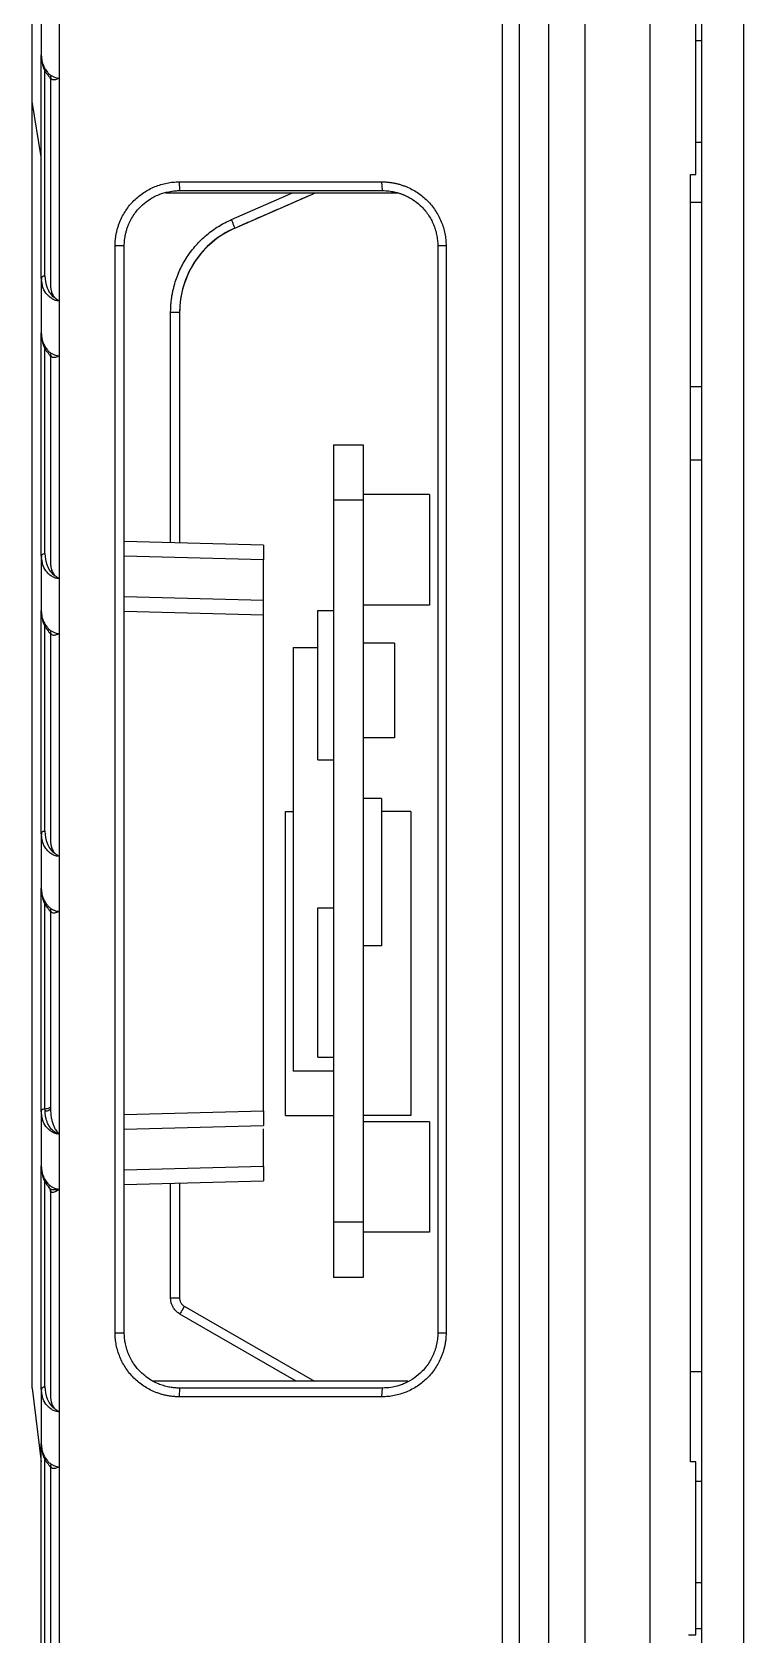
# Model space of a CAD drawing. Header units: millimetres. Extents: x 620 to 19791, y 2539 to 6969.
# Drawn here: x 7449.2 to 7487.8, y 3552.5 to 3639.5 of the extents above; entities that cross this region are included whole.
import ezdxf

# ---------------------------------------------------------------- set-up
doc = ezdxf.new("R2010")
doc.units = ezdxf.units.MM

msp = doc.modelspace()

# ---------------------------------------------------------------- linework, layer by layer
at = {"color": 7, "linetype": 'Continuous', "lineweight": 25}
for p, q in [((7485.52171, 3720.693), (7485.52171, 3551.943)), ((7487.82171, 3551.943), (7487.82171, 3720.693)), ((7479.22171, 3383.69301), (7479.22171, 3720.19299)), ((7482.72171, 3720.19299), (7482.72171, 3383.69301)), ((7474.73052, 3432.33399), (7474.73052, 3671.55201)), ((7475.64317, 3671.552), (7475.64317, 3432.33399)), ((7477.22172, 3671.55207), (7477.22179, 3432.33374)), ((7449.72171, 3641.2832), (7449.72171, 3638.30535)), ((7485.22171, 3631.818), (7485.22171, 3640.818)), ((7450.68718, 3640.02865), (7450.68728, 3637.04951)), ((7485.52171, 3639.068), (7485.22171, 3639.068)), ((7449.72171, 3626.20782), (7449.72171, 3638.30535)), ((7450.22171, 3637.15629), (7450.22171, 3625.79413)), ((7450.68728, 3637.04951), (7450.68718, 3624.95327)), ((7449.22171, 3565.943), (7449.22171, 3635.77239)), ((7485.22171, 3633.568), (7485.52171, 3633.568)), ((7484.92171, 3631.818), (7485.22171, 3631.818)), ((7484.92171, 3561.943), (7484.92171, 3631.818)), ((7456.45149, 3630.818), (7469.07306, 3630.818)), ((7457.19888, 3631.41726), (7468.19511, 3631.41734)), ((7457.19889, 3631.41732), (7457.22192, 3630.94301)), ((7457.22192, 3630.94301), (7468.22151, 3630.943)), ((7460.21684, 3628.90558), (7464.58604, 3630.818)), ((7468.22151, 3630.943), (7468.19511, 3631.41742)), ((7484.92171, 3630.318), (7485.52171, 3630.318)), ((7453.72233, 3568.9434), (7453.72224, 3627.94263)), ((7454.22172, 3627.94321), (7453.72233, 3627.94263)), ((7454.22174, 3568.94278), (7454.22172, 3627.94321)), ((7471.22169, 3627.94321), (7471.2217, 3568.9428)), ((7471.2217, 3627.94321), (7471.22172, 3568.9428)), ((7471.67135, 3627.94268), (7471.2217, 3627.94321)), ((7471.67142, 3627.94268), (7471.67151, 3568.94316)), ((7449.75281, 3626.00368), (7449.72171, 3626.20782)), ((7449.72171, 3626.20782), (7449.72171, 3623.22996)), ((7449.7355, 3626.24703), (7449.73459, 3626.12331)), ((7450.68718, 3624.95327), (7450.68728, 3621.97411)), ((7456.73481, 3618.92447), (7456.73484, 3624.33117)), ((7457.22171, 3624.33122), (7457.22171, 3611.81207)), ((7449.72171, 3611.13243), (7449.72171, 3623.22996)), ((7450.22171, 3622.0809), (7450.22171, 3610.71874)), ((7450.68728, 3621.97411), (7450.68718, 3609.87788)), ((7484.92171, 3620.318), (7485.52171, 3620.318)), ((7456.7348, 3611.82482), (7456.73481, 3618.92447)), ((7465.57171, 3617.143), (7467.17171, 3617.143)), ((7465.57171, 3617.143), (7465.57171, 3614.143)), ((7467.17171, 3617.143), (7467.17171, 3614.143)), ((7485.52171, 3616.318), (7484.92171, 3616.318)), ((7470.77171, 3614.443), (7467.17171, 3614.443)), ((7470.77171, 3614.443), (7470.77171, 3608.443)), ((7467.17171, 3614.143), (7465.57171, 3614.143)), ((7465.57171, 3614.143), (7465.57171, 3574.943)), ((7467.17171, 3614.143), (7467.17171, 3574.943)), ((7461.77171, 3611.69292), (7454.22172, 3611.89063)), ((7449.75281, 3610.92829), (7449.72171, 3611.13243)), ((7449.72171, 3611.13243), (7449.72171, 3608.15457)), ((7449.7355, 3611.17164), (7449.73459, 3611.04793)), ((7461.77171, 3608.6919), (7461.77171, 3610.8932)), ((7450.68718, 3609.87788), (7450.68728, 3606.89873)), ((7449.72171, 3596.05704), (7449.72171, 3608.15457)), ((7461.77171, 3608.6919), (7454.22173, 3608.8896)), ((7464.72171, 3608.143), (7465.57171, 3608.143)), ((7464.72171, 3600.043), (7464.72171, 3608.143)), ((7470.77171, 3608.443), (7467.17171, 3608.443)), ((7461.77171, 3580.99383), (7461.77171, 3607.89217)), ((7450.22171, 3607.00551), (7450.22171, 3595.64335)), ((7450.68728, 3606.89873), (7450.68718, 3594.80249)), ((7468.87171, 3606.383), (7467.17171, 3606.383)), ((7468.87171, 3606.383), (7468.87171, 3601.243)), ((7463.37171, 3606.143), (7464.72171, 3606.143)), ((7463.37171, 3606.143), (7463.37171, 3583.143)), ((7468.87171, 3601.243), (7467.17171, 3601.243)), ((7464.72171, 3600.043), (7465.57171, 3600.043)), ((7468.17171, 3597.943), (7467.17171, 3597.943)), ((7468.17171, 3597.943), (7468.17171, 3589.943)), ((7462.97171, 3597.243), (7463.37171, 3597.243)), ((7462.97171, 3580.743), (7462.97171, 3597.243)), ((7469.76171, 3597.243), (7468.17171, 3597.243)), ((7469.76171, 3597.243), (7469.76171, 3580.743)), ((7449.75217, 3595.85709), (7449.72171, 3596.05704)), ((7449.72171, 3596.05704), (7449.72171, 3593.07919)), ((7449.73561, 3596.10631), (7449.73436, 3595.97403)), ((7450.68718, 3594.80249), (7450.68731, 3591.82335)), ((7449.72171, 3580.98165), (7449.72171, 3593.07919)), ((7450.22171, 3591.93012), (7450.22171, 3581.12628)), ((7450.68731, 3591.82335), (7450.68713, 3579.7256)), ((7464.72171, 3583.90803), (7464.72171, 3592.00803)), ((7464.72171, 3592.00803), (7465.57171, 3592.00803)), ((7468.17171, 3589.943), (7467.17171, 3589.943)), ((7464.72171, 3583.90803), (7465.57171, 3583.90803)), ((7465.57171, 3583.143), (7463.37171, 3583.143)), ((7449.75218, 3580.7817), (7449.72171, 3580.98165)), ((7449.72171, 3580.98165), (7449.72171, 3578.0038)), ((7462.97171, 3580.743), (7465.57171, 3580.743)), ((7469.76171, 3580.743), (7467.17171, 3580.743)), ((7470.77171, 3580.403), (7467.17171, 3580.403)), ((7470.77171, 3580.403), (7470.77171, 3574.403)), ((7450.68713, 3579.7256), (7450.68696, 3576.74981)), ((7454.22173, 3579.9964), (7461.77171, 3580.1941)), ((7461.77171, 3577.9928), (7461.77171, 3580.01909)), ((7449.72171, 3565.90626), (7449.72171, 3578.0038)), ((7454.22173, 3576.99537), (7461.77171, 3577.19308)), ((7456.7348, 3570.82548), (7456.7348, 3577.06118)), ((7457.22171, 3577.07393), (7457.22171, 3570.82548)), ((7450.22171, 3576.64115), (7450.22171, 3565.49258)), ((7450.68696, 3576.74981), (7450.68703, 3564.65182)), ((7467.17171, 3574.943), (7465.57171, 3574.943)), ((7465.57171, 3574.943), (7465.57171, 3571.943)), ((7467.17171, 3574.943), (7467.17171, 3571.943)), ((7470.77171, 3574.403), (7467.17171, 3574.403)), ((7467.17171, 3571.943), (7465.57171, 3571.943)), ((7457.47171, 3570.39246), (7464.52889, 3566.318)), ((7453.72242, 3568.9434), (7454.22174, 3568.94278)), ((7471.22172, 3568.9428), (7471.67143, 3568.94316)), ((7485.52171, 3566.818), (7484.92171, 3566.818)), ((7449.22171, 3565.943), (7449.72171, 3561.943)), ((7449.75217, 3565.70633), (7449.72171, 3565.90626)), ((7449.72171, 3565.90626), (7449.72171, 3562.92841)), ((7449.73561, 3565.95553), (7449.73436, 3565.82326)), ((7469.59597, 3566.318), (7455.81474, 3566.318)), ((7457.22181, 3565.94301), (7457.19864, 3565.46858)), ((7468.22162, 3565.94298), (7457.22181, 3565.94301)), ((7468.19462, 3565.46869), (7468.22162, 3565.94298)), ((7450.68703, 3564.65182), (7450.68727, 3561.67257)), ((7468.19461, 3565.46877), (7457.19864, 3565.46864)), ((7449.72171, 3550.83095), (7449.72171, 3562.92841)), ((7450.22171, 3561.77935), (7450.22171, 3550.41719)), ((7450.68727, 3561.67257), (7450.68718, 3549.57632)), ((7485.22171, 3561.943), (7484.92171, 3561.943)), ((7485.22171, 3552.543), (7485.22171, 3561.943)), ((7485.52171, 3560.873), (7485.22171, 3560.873)), ((7485.52171, 3555.373), (7485.22171, 3555.373)), ((7484.82172, 3552.543), (7485.22171, 3552.543)), ((7485.52171, 3552.873), (7485.22171, 3552.873))]:
    msp.add_line(p, q, dxfattribs=at)
at = {"color": 8, "linetype": 'Continuous', "lineweight": 25}
for p, q in [((7449.92171, 3626.31528), (7449.92171, 3637.4334)), ((7449.72171, 3632.77239), (7449.22171, 3635.77239)), ((7460.02929, 3629.36986), (7463.34282, 3630.818)), ((7460.21684, 3628.91228), (7460.21684, 3628.90558)), ((7449.92171, 3611.23989), (7449.92171, 3622.35801)), ((7461.77171, 3610.8932), (7454.22173, 3611.0909)), ((7449.92171, 3596.1645), (7449.92171, 3607.28262)), ((7461.77171, 3607.89217), (7454.22173, 3608.08988)), ((7449.92171, 3581.08909), (7449.92171, 3592.20723)), ((7454.22173, 3580.79613), (7461.77171, 3580.99383)), ((7454.22173, 3577.7951), (7461.77171, 3577.9928)), ((7449.92171, 3566.01372), (7449.92171, 3577.13189)), ((7463.54198, 3566.318), (7457.2348, 3569.95945)), ((7449.92171, 3550.93834), (7449.92171, 3562.05646))]:
    msp.add_line(p, q, dxfattribs=at)
at = {"color": 7, "linetype": 'Continuous', "lineweight": 25, "flags": 128}
for points in [[(7449.92171, 3596.1645), (7449.8827, 3596.16243), (7449.84518, 3596.15632), (7449.8106, 3596.14639), (7449.78029, 3596.13303), (7449.75542, 3596.11674), (7449.73694, 3596.09816), (7449.72556, 3596.078), (7449.72171, 3596.05704)], [(7450.22171, 3581.25028), (7450.21595, 3581.21883), (7450.19888, 3581.18859), (7450.17115, 3581.16073), (7450.13384, 3581.1363), (7450.08838, 3581.11625), (7450.03652, 3581.10136), (7449.98024, 3581.09219), (7449.92171, 3581.08909)]]:
    msp.add_lwpolyline(points, dxfattribs=at)
at = {"color": 7, "linetype": 'Continuous', "lineweight": 25}
msp.add_arc((7462.22171, 3624.32513), 5, 113.6391725, 180, dxfattribs=at)
for points, knots in [([(7449.22171, 3635.77239), (7449.22171, 3638.14434), (7449.22171, 3642.72244), (7449.22171, 3649.68408), (7449.22171, 3656.58205), (7449.22171, 3662.47792), (7449.22171, 3667.18827), (7449.22171, 3670.74494), (7449.22171, 3674.24635), (7449.22171, 3676.82986), (7449.22171, 3678.20318), (7449.22171, 3678.41644)], [0, 0, 0, 0, 0.177344938, 0.342293733, 0.508996744, 0.672121593, 0.754508609, 0.831316037, 0.911781104, 0.986300667, 1, 1, 1, 1]), ([(7449.72171, 3638.30535), (7449.72232, 3638.27118), (7449.72353, 3638.20383), (7449.73323, 3638.10522), (7449.7483, 3638.01028), (7449.7818, 3637.86134), (7449.84863, 3637.67396), (7449.95427, 3637.49483), (7450.04607, 3637.37904), (7450.11559, 3637.30176), (7450.19432, 3637.2326), (7450.2998, 3637.1649), (7450.42022, 3637.10486), (7450.53437, 3637.06373), (7450.62216, 3637.04497), (7450.66686, 3637.04808), (7450.68729, 3637.0495)], [0, 0, 0, 0, 0.0637318, 0.12559206, 0.18558629, 0.24372054, 0.41036385, 0.5508134, 0.61430805, 0.66567608, 0.7257356, 0.78762518, 0.86818758, 0.9343243, 0.96997294, 1, 1, 1, 1]), ([(7449.72173, 3638.30677), (7449.73113, 3638.16235), (7449.75004, 3637.87195), (7449.86058, 3637.4848), (7450.02435, 3637.284), (7450.09008, 3637.20341)], [0, 0, 0, 0, 0.37198041, 0.74795378, 1, 1, 1, 1]), ([(7450.09008, 3637.20341), (7450.11819, 3637.15446), (7450.16339, 3637.07575), (7450.24652, 3637.02712), (7450.27795, 3637.00873)], [0, 0, 0, 0, 0.62182971, 1, 1, 1, 1]), ([(7450.22171, 3637.15629), (7450.22194, 3637.14182), (7450.22238, 3637.11296), (7450.22752, 3637.07592), (7450.24226, 3637.02991), (7450.27879, 3636.98789), (7450.34752, 3636.96882), (7450.42542, 3636.96703), (7450.50411, 3636.97829), (7450.57688, 3637.00434), (7450.63949, 3637.02969), (7450.6726, 3637.04342), (7450.68729, 3637.0495)], [0, 0, 0, 0, 0.071456229, 0.142487812, 0.212278662, 0.375091994, 0.529613972, 0.640789939, 0.748351653, 0.868275762, 0.941575603, 1, 1, 1, 1]), ([(7453.72224, 3627.94263), (7453.72342, 3628.00695), (7453.72576, 3628.13518), (7453.74266, 3628.32651), (7453.76939, 3628.51604), (7453.80689, 3628.70375), (7453.85489, 3628.88962), (7453.91348, 3629.0737), (7454.04159, 3629.4112), (7454.28693, 3629.87996), (7454.72601, 3630.41643), (7455.2628, 3630.85531), (7455.77426, 3631.12246), (7456.20458, 3631.276), (7456.53102, 3631.35708), (7456.86308, 3631.40781), (7457.08668, 3631.4141), (7457.19888, 3631.41725)], [0, 0, 0, 0, 0.03536612, 0.0705121, 0.10554663, 0.1405794, 0.17572017, 0.21107764, 0.24675858, 0.37423502, 0.50000478, 0.62567147, 0.75328261, 0.81546557, 0.87692258, 0.93823794, 1, 1, 1, 1]), ([(7454.22171, 3627.9432), (7454.22248, 3627.99454), (7454.22405, 3628.09957), (7454.23712, 3628.26022), (7454.25931, 3628.42694), (7454.29251, 3628.59905), (7454.3376, 3628.77573), (7454.39574, 3628.95603), (7454.52444, 3629.28201), (7454.7701, 3629.71125), (7455.15933, 3630.14365), (7455.60262, 3630.4876), (7456.08265, 3630.73868), (7456.57503, 3630.88414), (7456.952, 3630.93719), (7457.15021, 3630.94146), (7457.22192, 3630.943)], [0, 0, 0, 0, 0.03268592, 0.06687121, 0.1025562, 0.13974119, 0.17842641, 0.21861207, 0.26029835, 0.40154736, 0.53071999, 0.62847074, 0.75803085, 0.87359313, 0.95426967, 1, 1, 1, 1]), ([(7468.19511, 3631.41734), (7468.25933, 3631.41628), (7468.38738, 3631.41417), (7468.57846, 3631.39761), (7468.76775, 3631.3712), (7468.95525, 3631.33401), (7469.14095, 3631.28628), (7469.32487, 3631.22796), (7469.66216, 3631.10028), (7470.13075, 3630.85552), (7470.66736, 3630.41688), (7471.10668, 3629.88035), (7471.37451, 3629.36891), (7471.52857, 3628.93851), (7471.61008, 3628.61183), (7471.66134, 3628.27924), (7471.66805, 3628.05517), (7471.67142, 3627.94269)], [0, 0, 0, 0, 0.03536247, 0.07050535, 0.10553735, 0.1405682, 0.17570764, 0.21106442, 0.24674528, 0.37424029, 0.49999232, 0.6256849, 0.75324397, 0.81537136, 0.87681603, 0.93816299, 1, 1, 1, 1]), ([(7468.22151, 3630.943), (7468.2818, 3630.94196), (7468.39751, 3630.93997), (7468.56315, 3630.92482), (7468.71326, 3630.90365), (7468.84776, 3630.8779), (7468.96674, 3630.84978), (7469.07043, 3630.82103), (7469.1591, 3630.79322), (7469.23307, 3630.76768), (7469.29268, 3630.74551), (7469.33822, 3630.7276), (7469.52498, 3630.65112), (7469.8538, 3630.47933), (7470.31045, 3630.12457), (7470.70579, 3629.66425), (7470.95356, 3629.21006), (7471.08956, 3628.83966), (7471.16354, 3628.55413), (7471.21235, 3628.25341), (7471.21856, 3628.04764), (7471.22171, 3627.9432)], [0, 0, 0, 0, 0.038450551, 0.073785172, 0.106003651, 0.135105799, 0.161091442, 0.183960426, 0.203712617, 0.220347898, 0.233866174, 0.244267369, 0.251551434, 0.362557238, 0.479364392, 0.618158791, 0.746002853, 0.806551593, 0.869065352, 0.933547221, 1, 1, 1, 1]), ([(7460.21684, 3628.91228), (7460.53229, 3629.05008), (7461.14831, 3629.31917), (7462.08161, 3629.72701), (7462.99535, 3630.12633), (7463.60852, 3630.39427), (7463.90442, 3630.52357)], [0, 0, 0, 0, 0.25664257, 0.50116238, 0.75926589, 1, 1, 1, 1]), ([(7456.73484, 3624.33117), (7456.73571, 3624.4065), (7456.73746, 3624.55686), (7456.7517, 3624.78173), (7456.77446, 3625.00534), (7456.80656, 3625.22771), (7456.84777, 3625.44883), (7456.89818, 3625.66871), (7457.00802, 3626.07209), (7457.22297, 3626.64639), (7457.61383, 3627.35029), (7458.10097, 3627.99085), (7458.58041, 3628.45746), (7458.9985, 3628.78524), (7459.32697, 3629.00589), (7459.66971, 3629.20386), (7459.90923, 3629.31443), (7460.02929, 3629.36986)], [0, 0, 0, 0, 0.03548326, 0.07082937, 0.10609754, 0.14134736, 0.17663851, 0.21203048, 0.24758224, 0.3735651, 0.4997416, 0.62559687, 0.75139691, 0.81373972, 0.87573806, 0.93771652, 1, 1, 1, 1]), ([(7460.21684, 3628.91228), (7460.21719, 3628.91487), (7460.21352, 3628.92689), (7460.19598, 3628.97402), (7460.18204, 3629.00924), (7460.14587, 3629.09754), (7460.12373, 3629.15036), (7460.07693, 3629.26022), (7460.0524, 3629.31697), (7460.02929, 3629.36986)], [0, 0, 0, 0, 0.25, 0.25, 0.5, 0.5, 0.75, 0.75, 1, 1, 1, 1]), ([(7460.21684, 3628.91228), (7459.77475, 3628.71912), (7459.36072, 3628.46129), (7458.62375, 3627.83798), (7458.30078, 3627.47254), (7457.77263, 3626.66448), (7457.56749, 3626.22196), (7457.29202, 3625.29665), (7457.22171, 3624.81385), (7457.22171, 3624.33122)], [0, 0, 0, 0, 0.25, 0.25, 0.5, 0.5, 0.75, 0.75, 1, 1, 1, 1]), ([(7449.72171, 3626.20782), (7449.72171, 3626.23314), (7449.74124, 3626.26282), (7449.81934, 3626.30478), (7449.87457, 3626.31528), (7449.92171, 3626.31528)], [0, 0, 0, 0, 0.5, 0.5, 1, 1, 1, 1]), ([(7449.92171, 3626.31528), (7449.92171, 3626.09481), (7449.95694, 3625.87349), (7450.07744, 3625.56098), (7450.12916, 3625.46001), (7450.26417, 3625.27564), (7450.34814, 3625.19131), (7450.45249, 3625.13277)], [0, 0, 0, 0, 0.5, 0.5, 0.75, 0.75, 1, 1, 1, 1]), ([(7450.22171, 3625.79413), (7450.22245, 3625.76155), (7450.22385, 3625.70005), (7450.23433, 3625.61378), (7450.24831, 3625.53887), (7450.26436, 3625.47533), (7450.28884, 3625.39704), (7450.32679, 3625.30759), (7450.38321, 3625.21038), (7450.43065, 3625.15724), (7450.45249, 3625.13277)], [0, 0, 0, 0, 0.13936258, 0.26303863, 0.37103473, 0.46336166, 0.54003778, 0.71638998, 0.86940262, 1, 1, 1, 1]), ([(7450.45249, 3625.13277), (7450.47114, 3625.11509), (7450.50825, 3625.07991), (7450.56213, 3625.04107), (7450.60492, 3625.0122), (7450.63533, 3624.98931), (7450.66118, 3624.96853), (7450.67989, 3624.95754), (7450.68718, 3624.95326)], [0, 0, 0, 0, 0.27219528, 0.54152475, 0.67524322, 0.78811591, 0.91748674, 1, 1, 1, 1]), ([(7457.22171, 3624.33122), (7457.22171, 3624.33121), (7457.16969, 3624.3312), (7456.99006, 3624.33119), (7456.8635, 3624.33118), (7456.73484, 3624.33117)], [0, 0, 0, 0, 0.5, 0.5, 1, 1, 1, 1]), ([(7449.72171, 3623.22996), (7449.72232, 3623.19579), (7449.72353, 3623.12845), (7449.73323, 3623.02983), (7449.7483, 3622.93489), (7449.7818, 3622.78595), (7449.84863, 3622.59858), (7449.95427, 3622.41944), (7450.04607, 3622.30365), (7450.11559, 3622.22637), (7450.19432, 3622.15721), (7450.2998, 3622.08951), (7450.42022, 3622.02947), (7450.53437, 3621.98834), (7450.62216, 3621.96958), (7450.66686, 3621.97269), (7450.68729, 3621.97412)], [0, 0, 0, 0, 0.0637318, 0.12559206, 0.18558629, 0.24372054, 0.41036385, 0.5508134, 0.61430805, 0.66567608, 0.7257356, 0.78762518, 0.86818759, 0.9343243, 0.96997294, 1, 1, 1, 1]), ([(7449.72173, 3623.23138), (7449.73113, 3623.08696), (7449.75004, 3622.79657), (7449.86058, 3622.40941), (7450.02435, 3622.20862), (7450.09008, 3622.12803)], [0, 0, 0, 0, 0.37198041, 0.74795378, 1, 1, 1, 1]), ([(7450.09008, 3622.12803), (7450.11819, 3622.07908), (7450.16339, 3622.00036), (7450.24652, 3621.95173), (7450.27795, 3621.93334)], [0, 0, 0, 0, 0.62182971, 1, 1, 1, 1]), ([(7450.22171, 3622.0809), (7450.22194, 3622.06643), (7450.22238, 3622.03757), (7450.22752, 3622.00053), (7450.24226, 3621.95452), (7450.27879, 3621.9125), (7450.34752, 3621.89344), (7450.42542, 3621.89164), (7450.50411, 3621.9029), (7450.57688, 3621.92895), (7450.63949, 3621.9543), (7450.6726, 3621.96803), (7450.68729, 3621.97412)], [0, 0, 0, 0, 0.07145623, 0.14248781, 0.21227867, 0.375092, 0.52961398, 0.64078994, 0.74835165, 0.86827576, 0.9415756, 1, 1, 1, 1]), ([(7461.77171, 3611.69292), (7461.77171, 3611.69216), (7461.77171, 3611.69066), (7461.77171, 3611.67778), (7461.77171, 3611.65691), (7461.77171, 3611.62061), (7461.77171, 3611.55737), (7461.77171, 3611.4613), (7461.77171, 3611.35076), (7461.77171, 3611.22044), (7461.77171, 3611.06649), (7461.77171, 3610.95242), (7461.77171, 3610.8932)], [0, 0, 0, 0, 0.07201286, 0.14078035, 0.2070475, 0.27164591, 0.38084596, 0.50019148, 0.61914575, 0.72873562, 0.85915891, 1, 1, 1, 1]), ([(7449.72171, 3611.13243), (7449.72171, 3611.15776), (7449.74124, 3611.18743), (7449.81934, 3611.2294), (7449.87457, 3611.23989), (7449.92171, 3611.23989)], [0, 0, 0, 0, 0.5, 0.5, 1, 1, 1, 1]), ([(7449.92171, 3611.23989), (7449.92171, 3611.01942), (7449.95694, 3610.7981), (7450.07744, 3610.48559), (7450.12916, 3610.38462), (7450.26417, 3610.20026), (7450.34814, 3610.11592), (7450.45249, 3610.05738)], [0, 0, 0, 0, 0.5, 0.5, 0.75, 0.75, 1, 1, 1, 1]), ([(7450.22171, 3610.71874), (7450.22245, 3610.68616), (7450.22385, 3610.62467), (7450.23433, 3610.53839), (7450.24831, 3610.46348), (7450.26436, 3610.39994), (7450.28884, 3610.32165), (7450.32679, 3610.2322), (7450.38321, 3610.13499), (7450.43065, 3610.08185), (7450.45249, 3610.05738)], [0, 0, 0, 0, 0.139362576, 0.26303863, 0.371034727, 0.463361664, 0.540037784, 0.716389978, 0.869402618, 1, 1, 1, 1]), ([(7450.45249, 3610.05738), (7450.47114, 3610.0397), (7450.50825, 3610.00452), (7450.56213, 3609.96569), (7450.60492, 3609.93681), (7450.63533, 3609.91392), (7450.66118, 3609.89314), (7450.67989, 3609.88216), (7450.68718, 3609.87788)], [0, 0, 0, 0, 0.27219528, 0.54152475, 0.67524322, 0.78811591, 0.91748674, 1, 1, 1, 1]), ([(7449.72171, 3608.15457), (7449.72232, 3608.1204), (7449.72353, 3608.05306), (7449.73323, 3607.95444), (7449.7483, 3607.8595), (7449.7818, 3607.71056), (7449.84863, 3607.52319), (7449.95427, 3607.34405), (7450.04607, 3607.22827), (7450.11559, 3607.15098), (7450.19432, 3607.08182), (7450.2998, 3607.01412), (7450.42022, 3606.95408), (7450.53437, 3606.91295), (7450.62216, 3606.8942), (7450.66686, 3606.89731), (7450.68729, 3606.89873)], [0, 0, 0, 0, 0.06373182, 0.12559209, 0.18558635, 0.24372061, 0.41036396, 0.55081357, 0.61430804, 0.66567623, 0.72573583, 0.78762546, 0.86818866, 0.93432443, 0.96997228, 1, 1, 1, 1]), ([(7449.72173, 3608.156), (7449.73113, 3608.01157), (7449.75004, 3607.72118), (7449.86058, 3607.33402), (7450.02435, 3607.13322), (7450.09008, 3607.05264)], [0, 0, 0, 0, 0.37197965, 0.74795224, 1, 1, 1, 1]), ([(7461.77171, 3607.89217), (7461.77172, 3607.92209), (7461.77173, 3607.98191), (7461.77182, 3608.07053), (7461.77192, 3608.15689), (7461.77201, 3608.23992), (7461.7721, 3608.31857), (7461.77215, 3608.39187), (7461.77217, 3608.45887), (7461.77215, 3608.51875), (7461.7721, 3608.57075), (7461.77201, 3608.61421), (7461.77192, 3608.64864), (7461.77182, 3608.67336), (7461.77173, 3608.68899), (7461.77172, 3608.69093), (7461.77171, 3608.6919)], [0, 0, 0, 0, 0.07144157, 0.14287714, 0.21430771, 0.28573428, 0.35715785, 0.42857943, 0.5, 0.57142057, 0.64284215, 0.71426572, 0.78569229, 0.85712286, 0.92855843, 1, 1, 1, 1]), ([(7450.09008, 3607.05264), (7450.11819, 3607.00368), (7450.16339, 3606.92497), (7450.24652, 3606.87634), (7450.27795, 3606.85796)], [0, 0, 0, 0, 0.6218339, 1, 1, 1, 1]), ([(7450.22171, 3607.00551), (7450.22194, 3606.99104), (7450.22238, 3606.96219), (7450.22752, 3606.92514), (7450.24226, 3606.87913), (7450.27879, 3606.83711), (7450.34752, 3606.81805), (7450.42543, 3606.81626), (7450.50411, 3606.82751), (7450.57688, 3606.85357), (7450.63949, 3606.87892), (7450.6726, 3606.89264), (7450.68729, 3606.89873)], [0, 0, 0, 0, 0.07145598, 0.14248744, 0.21227833, 0.37509916, 0.52961309, 0.64078883, 0.74835038, 0.86827521, 0.94157597, 1, 1, 1, 1]), ([(7449.92171, 3596.1645), (7449.92171, 3595.94403), (7449.95694, 3595.72271), (7450.07744, 3595.4102), (7450.12916, 3595.30923), (7450.26417, 3595.12487), (7450.34814, 3595.04053), (7450.45249, 3594.98199)], [0, 0, 0, 0, 0.5, 0.5, 0.75, 0.75, 1, 1, 1, 1]), ([(7450.22171, 3595.64335), (7450.22245, 3595.61077), (7450.22385, 3595.54928), (7450.23433, 3595.463), (7450.24831, 3595.38809), (7450.26436, 3595.32455), (7450.28884, 3595.24626), (7450.32679, 3595.15681), (7450.38321, 3595.05961), (7450.43065, 3595.00646), (7450.45249, 3594.98199)], [0, 0, 0, 0, 0.139362576, 0.263038631, 0.371034729, 0.463361664, 0.540037784, 0.716389978, 0.869402618, 1, 1, 1, 1]), ([(7450.45249, 3594.98199), (7450.47114, 3594.96431), (7450.50825, 3594.92913), (7450.56213, 3594.8903), (7450.60492, 3594.86143), (7450.63533, 3594.83853), (7450.66118, 3594.81776), (7450.67989, 3594.80677), (7450.68718, 3594.80249)], [0, 0, 0, 0, 0.27219274, 0.54151907, 0.67523761, 0.78811141, 0.91748465, 1, 1, 1, 1]), ([(7449.72171, 3593.07919), (7449.72232, 3593.04501), (7449.72353, 3592.97767), (7449.73323, 3592.87904), (7449.7483, 3592.7841), (7449.7818, 3592.63516), (7449.84863, 3592.44779), (7449.95427, 3592.26866), (7450.04607, 3592.15287), (7450.1156, 3592.07559), (7450.19433, 3592.00642), (7450.29982, 3591.93873), (7450.42024, 3591.87869), (7450.5344, 3591.83756), (7450.62219, 3591.81881), (7450.66689, 3591.82193), (7450.68732, 3591.82335)], [0, 0, 0, 0, 0.06373457, 0.12559691, 0.18559253, 0.24372749, 0.41036481, 0.55081043, 0.614305, 0.66567325, 0.72573631, 0.78762836, 0.86819308, 0.93433145, 0.96997846, 1, 1, 1, 1]), ([(7449.72173, 3593.08061), (7449.73113, 3592.93618), (7449.75004, 3592.64578), (7449.86058, 3592.25863), (7450.02436, 3592.05783), (7450.09009, 3591.97725)], [0, 0, 0, 0, 0.37198218, 0.7479606, 1, 1, 1, 1]), ([(7450.09009, 3591.97725), (7450.1182, 3591.9283), (7450.1634, 3591.84958), (7450.24652, 3591.80095), (7450.27795, 3591.78257)], [0, 0, 0, 0, 0.62189396, 1, 1, 1, 1]), ([(7450.22171, 3591.93012), (7450.22194, 3591.91565), (7450.22238, 3591.8868), (7450.22752, 3591.84975), (7450.24226, 3591.80374), (7450.27879, 3591.76172), (7450.34752, 3591.74266), (7450.42543, 3591.74087), (7450.50412, 3591.75213), (7450.57689, 3591.77818), (7450.6395, 3591.80353), (7450.67263, 3591.81726), (7450.68732, 3591.82335)], [0, 0, 0, 0, 0.0714567, 0.1424891, 0.21228107, 0.37508576, 0.529612, 0.64078104, 0.74833556, 0.86825672, 0.94156458, 1, 1, 1, 1]), ([(7449.92171, 3581.08909), (7449.87457, 3581.08909), (7449.81934, 3581.0786), (7449.74124, 3581.03665), (7449.72171, 3581.00698), (7449.72171, 3580.98165)], [0, 0, 0, 0, 0.5, 0.5, 1, 1, 1, 1]), ([(7450.22171, 3581.12628), (7450.22171, 3581.0884), (7450.1926, 3581.04413), (7450.07646, 3580.98137), (7449.99437, 3580.9655), (7449.92405, 3580.9652)], [0, 0, 0, 0, 0.5, 0.5, 1, 1, 1, 1]), ([(7450.68713, 3579.7256), (7450.68403, 3579.72777), (7450.67463, 3579.73435), (7450.6528, 3579.74196), (7450.62129, 3579.75507), (7450.57846, 3579.77382), (7450.52966, 3579.79864), (7450.46063, 3579.83672), (7450.38066, 3579.88661), (7450.29773, 3579.96345), (7450.22532, 3580.05188), (7450.15806, 3580.14434), (7450.10385, 3580.23617), (7450.06387, 3580.32432), (7450.03066, 3580.4084), (7450.00197, 3580.4898), (7449.97697, 3580.57878), (7449.95665, 3580.67384), (7449.94054, 3580.76791), (7449.9288, 3580.86386), (7449.92584, 3580.92714), (7449.92405, 3580.9652)], [0, 0, 0, 0, 0.00652932, 0.01974494, 0.03960017, 0.06582629, 0.1011461, 0.13587194, 0.20620206, 0.27100584, 0.34521247, 0.42385838, 0.49226145, 0.55427601, 0.61610304, 0.6732129, 0.72779182, 0.80285333, 0.87051594, 0.92212542, 1, 1, 1, 1]), ([(7450.22465, 3581.02691), (7450.22325, 3581.03509), (7450.22042, 3581.05169), (7450.20723, 3581.06716), (7450.20055, 3581.075)], [0, 0, 0, 0, 0.49308488, 1, 1, 1, 1]), ([(7450.22171, 3581.12628), (7450.2226, 3581.06898), (7450.22427, 3580.96102), (7450.23683, 3580.80948), (7450.25357, 3580.67823), (7450.2727, 3580.56726), (7450.30272, 3580.42723), (7450.35015, 3580.26419), (7450.42023, 3580.09704), (7450.49307, 3579.96993), (7450.55205, 3579.89005), (7450.59942, 3579.83428), (7450.62731, 3579.80655), (7450.64786, 3579.7844), (7450.65998, 3579.76553), (7450.67265, 3579.74538), (7450.68212, 3579.73245), (7450.68713, 3579.7256)], [0, 0, 0, 0, 0.11566031, 0.21789384, 0.30670457, 0.38209907, 0.44408862, 0.59405809, 0.72163809, 0.80260326, 0.88064537, 0.91306988, 0.94202276, 0.95526985, 0.96992515, 0.98407053, 1, 1, 1, 1]), ([(7461.77171, 3580.99383), (7461.77171, 3580.9636), (7461.77171, 3580.90451), (7461.77171, 3580.81837), (7461.77171, 3580.7371), (7461.77171, 3580.64288), (7461.77171, 3580.53638), (7461.77171, 3580.42599), (7461.77171, 3580.32969), (7461.77171, 3580.25256), (7461.77171, 3580.20257), (7461.77171, 3580.197), (7461.77171, 3580.1941)], [0, 0, 0, 0, 0.07201286, 0.14078035, 0.2070475, 0.27164591, 0.38084596, 0.50019148, 0.61914575, 0.72873562, 0.85915891, 1, 1, 1, 1]), ([(7449.72171, 3578.0038), (7449.72233, 3577.96947), (7449.72354, 3577.90186), (7449.73333, 3577.8029), (7449.74849, 3577.70774), (7449.78203, 3577.55917), (7449.84867, 3577.37255), (7449.95382, 3577.19406), (7450.0453, 3577.07843), (7450.11499, 3577.0008), (7450.19415, 3576.93125), (7450.3005, 3576.86335), (7450.42172, 3576.80342), (7450.53603, 3576.7627), (7450.62324, 3576.74436), (7450.66706, 3576.74811), (7450.68697, 3576.74981)], [0, 0, 0, 0, 0.06404562, 0.12614842, 0.18631391, 0.24454819, 0.41034687, 0.55026243, 0.61391178, 0.66526679, 0.72590151, 0.78829748, 0.86922074, 0.9355311, 0.9707153, 1, 1, 1, 1]), ([(7449.72173, 3578.00525), (7449.73076, 3577.86069), (7449.74892, 3577.57), (7449.87461, 3577.15106), (7450.06387, 3576.92307), (7450.15383, 3576.8147)], [0, 0, 0, 0, 0.34171958, 0.68710545, 1, 1, 1, 1]), ([(7461.77171, 3577.9928), (7461.77171, 3577.96257), (7461.77171, 3577.90348), (7461.77171, 3577.81734), (7461.77171, 3577.73607), (7461.77171, 3577.64185), (7461.77171, 3577.53535), (7461.77171, 3577.42496), (7461.77171, 3577.32866), (7461.77171, 3577.25153), (7461.77171, 3577.20155), (7461.77171, 3577.19597), (7461.77171, 3577.19308)], [0, 0, 0, 0, 0.07201286, 0.14078035, 0.2070475, 0.27164591, 0.38084596, 0.50019148, 0.61914575, 0.72873562, 0.85915891, 1, 1, 1, 1]), ([(7450.11327, 3576.8565), (7450.1209, 3576.84303), (7450.13795, 3576.81294), (7450.18078, 3576.77413), (7450.24918, 3576.73997), (7450.33501, 3576.72106), (7450.42387, 3576.71448), (7450.49928, 3576.71558), (7450.56955, 3576.72117), (7450.62567, 3576.73075), (7450.66454, 3576.73929), (7450.68168, 3576.74733), (7450.68697, 3576.74981)], [0, 0, 0, 0, 0.099109156, 0.221311627, 0.367162124, 0.538804728, 0.649546273, 0.756844616, 0.848211311, 0.927601111, 0.977680782, 1, 1, 1, 1]), ([(7450.16572, 3576.78951), (7450.17721, 3576.77516), (7450.2005, 3576.74611), (7450.22256, 3576.69279), (7450.23389, 3576.63564), (7450.23047, 3576.59723), (7450.22878, 3576.57825)], [0, 0, 0, 0, 0.24665156, 0.49958745, 0.75271896, 1, 1, 1, 1]), ([(7450.22171, 3576.64115), (7450.22084, 3576.66153), (7450.21948, 3576.69357), (7450.20718, 3576.72335), (7450.20271, 3576.7342)], [0, 0, 0, 0, 0.635834589, 1, 1, 1, 1]), ([(7450.68696, 3576.74981), (7450.68027, 3576.74268), (7450.6669, 3576.72843), (7450.65093, 3576.70399), (7450.62866, 3576.68394), (7450.59025, 3576.66426), (7450.55117, 3576.63939), (7450.50755, 3576.61768), (7450.44504, 3576.58969), (7450.36143, 3576.56107), (7450.27931, 3576.55484), (7450.2296, 3576.57958), (7450.22437, 3576.62039), (7450.22171, 3576.64115)], [0, 0, 0, 0, 0.03592672, 0.07173396, 0.1070389, 0.14509709, 0.23260271, 0.28249444, 0.336141, 0.5110591, 0.6742568, 0.83423724, 1, 1, 1, 1]), ([(7457.2348, 3569.95945), (7457.20455, 3569.97843), (7457.1447, 3570.01597), (7457.0632, 3570.08274), (7456.98954, 3570.15623), (7456.92425, 3570.2372), (7456.85505, 3570.34398), (7456.79118, 3570.48047), (7456.7444, 3570.6497), (7456.73803, 3570.76637), (7456.7348, 3570.82548)], [0, 0, 0, 0, 0.1023486, 0.20247918, 0.30144349, 0.40033051, 0.50023171, 0.66573337, 0.83064509, 1, 1, 1, 1]), ([(7457.22171, 3570.82548), (7457.22171, 3570.82548), (7457.16968, 3570.82548), (7456.99005, 3570.82548), (7456.86348, 3570.82548), (7456.7348, 3570.82548)], [0, 0, 0, 0, 0.5, 0.5, 1, 1, 1, 1]), ([(7457.22171, 3570.82548), (7457.22171, 3570.79913), (7457.22569, 3570.74878), (7457.2424, 3570.67746), (7457.26757, 3570.61261), (7457.30121, 3570.55196), (7457.34486, 3570.49406), (7457.40122, 3570.43873), (7457.4465, 3570.40701), (7457.47171, 3570.39246)], [0.000000001, 0.000000001, 0.000000001, 0.000000001, 0.151031317, 0.288247597, 0.418638976, 0.548710447, 0.684778089, 0.833075575, 1, 1, 1, 1]), ([(7457.47171, 3570.39246), (7457.47222, 3570.39216), (7457.47097, 3570.38711), (7457.46171, 3570.36753), (7457.44823, 3570.34127), (7457.436, 3570.31809), (7457.42199, 3570.29199), (7457.40681, 3570.2641), (7457.39001, 3570.23354), (7457.37073, 3570.19878), (7457.34928, 3570.16041), (7457.31792, 3570.10472), (7457.27949, 3570.03714), (7457.24788, 3569.98212), (7457.2348, 3569.95945)], [0.537811891, 0.537811891, 0.537811891, 0.537811891, 0.624999653, 0.749999653, 0.812499653, 0.874999653, 0.937499653, 0.999999653, 1.062499653, 1.124999653, 1.187499653, 1.249999653, 1.374999653, 1.462187763, 1.462187763, 1.462187763, 1.462187763]), ([(7457.19864, 3565.46864), (7457.13442, 3565.4697), (7457.00639, 3565.47182), (7456.81533, 3565.4884), (7456.62605, 3565.51482), (7456.43855, 3565.55202), (7456.25285, 3565.59975), (7456.06893, 3565.65808), (7455.73161, 3565.78576), (7455.26299, 3566.03055), (7454.72637, 3566.4692), (7454.28707, 3567.00581), (7454.01934, 3567.51737), (7453.86526, 3567.94787), (7453.78372, 3568.27456), (7453.73244, 3568.60703), (7453.72571, 3568.831), (7453.72233, 3568.9434)], [0, 0, 0, 0, 0.03535821, 0.07049805, 0.10552819, 0.14055833, 0.17569816, 0.21105637, 0.24673963, 0.37424647, 0.500012, 0.6256894, 0.75327513, 0.81542764, 0.87687606, 0.93820438, 1, 1, 1, 1]), ([(7457.2218, 3565.943), (7457.17774, 3565.94358), (7457.06817, 3565.94501), (7456.87207, 3565.96067), (7456.62236, 3565.99895), (7456.34695, 3566.06834), (7455.93121, 3566.21754), (7455.50115, 3566.46137), (7455.07472, 3566.82968), (7454.72545, 3567.24411), (7454.47818, 3567.69327), (7454.33286, 3568.11152), (7454.2638, 3568.41597), (7454.22764, 3568.69028), (7454.2236, 3568.86257), (7454.22171, 3568.94278)], [0, 0, 0, 0, 0.02810444, 0.06988691, 0.12534269, 0.18903704, 0.25066466, 0.40677119, 0.50056588, 0.60886416, 0.75043956, 0.82415547, 0.89032148, 0.94893645, 1, 1, 1, 1]), ([(7471.67151, 3568.94316), (7471.67034, 3568.8788), (7471.668, 3568.75049), (7471.65111, 3568.55907), (7471.62439, 3568.3695), (7471.58692, 3568.18178), (7471.53892, 3567.99593), (7471.48036, 3567.81192), (7471.35226, 3567.47455), (7471.10684, 3567.00591), (7470.66774, 3566.46955), (7470.131, 3566.03067), (7469.6196, 3565.76353), (7469.18929, 3565.60999), (7468.86276, 3565.52892), (7468.53057, 3565.4782), (7468.30687, 3565.47192), (7468.19461, 3565.46877)], [0, 0, 0, 0, 0.03538785, 0.07054843, 0.10559039, 0.14062348, 0.17575756, 0.21110153, 0.24676236, 0.37419807, 0.49997932, 0.62563374, 0.75321261, 0.81540004, 0.87686989, 0.93820701, 1, 1, 1, 1]), ([(7471.22171, 3568.9428), (7471.22066, 3568.88257), (7471.21858, 3568.76315), (7471.20203, 3568.58621), (7471.17635, 3568.41358), (7471.14121, 3568.24577), (7471.09748, 3568.08322), (7471.04575, 3567.92629), (7470.93239, 3567.63648), (7470.70241, 3567.21642), (7470.30354, 3566.75453), (7469.84342, 3566.39987), (7469.48529, 3566.21485), (7469.20947, 3566.10823), (7468.98342, 3566.03671), (7468.64299, 3565.96121), (7468.37434, 3565.9496), (7468.22161, 3565.943)], [0, 0, 0, 0, 0.0383395, 0.07602059, 0.11304379, 0.14940963, 0.18511871, 0.22017161, 0.25456898, 0.383248, 0.52292566, 0.64026298, 0.75154562, 0.77843702, 0.82882254, 0.90268519, 1, 1, 1, 1]), ([(7449.72171, 3565.90626), (7449.72171, 3565.93159), (7449.74124, 3565.96127), (7449.81934, 3566.00323), (7449.87457, 3566.01372), (7449.92171, 3566.01372)], [0, 0, 0, 0, 0.5, 0.5, 1, 1, 1, 1]), ([(7449.92171, 3566.01372), (7449.92171, 3565.79326), (7449.95694, 3565.57194), (7450.07744, 3565.25943), (7450.12916, 3565.15845), (7450.26417, 3564.97409), (7450.34814, 3564.88976), (7450.45249, 3564.83122)], [0, 0, 0, 0, 0.5, 0.5, 0.75, 0.75, 1, 1, 1, 1]), ([(7450.22171, 3565.49258), (7450.22245, 3565.46), (7450.22385, 3565.3985), (7450.23433, 3565.31223), (7450.24831, 3565.23732), (7450.26436, 3565.17377), (7450.28884, 3565.09549), (7450.32679, 3565.00604), (7450.38321, 3564.90883), (7450.43065, 3564.85569), (7450.45249, 3564.83122)], [0, 0, 0, 0, 0.139362578, 0.263038632, 0.371034731, 0.463361667, 0.540037786, 0.716389978, 0.869402618, 1, 1, 1, 1]), ([(7450.45249, 3564.83122), (7450.47115, 3564.81353), (7450.50826, 3564.77835), (7450.56215, 3564.7395), (7450.60495, 3564.71062), (7450.63535, 3564.68775), (7450.66115, 3564.66703), (7450.67979, 3564.65607), (7450.68703, 3564.65182)], [0, 0, 0, 0, 0.27239966, 0.54194656, 0.6758204, 0.78869473, 0.91789295, 1, 1, 1, 1]), ([(7449.72171, 3562.92841), (7449.72232, 3562.89424), (7449.72353, 3562.8269), (7449.73323, 3562.72828), (7449.7483, 3562.63334), (7449.7818, 3562.4844), (7449.84863, 3562.29702), (7449.95427, 3562.11789), (7450.04607, 3562.0021), (7450.11559, 3561.92482), (7450.19432, 3561.85566), (7450.2998, 3561.78796), (7450.42022, 3561.72792), (7450.53437, 3561.68679), (7450.62216, 3561.66803), (7450.66685, 3561.67114), (7450.68728, 3561.67257)], [0, 0, 0, 0, 0.06373224, 0.12559292, 0.18558757, 0.24372222, 0.41036665, 0.55081716, 0.61431225, 0.66568067, 0.72574056, 0.78763044, 0.86819323, 0.93433117, 0.96997966, 1, 1, 1, 1]), ([(7449.72173, 3562.92983), (7449.73113, 3562.78541), (7449.75004, 3562.49502), (7449.86058, 3562.10786), (7450.02435, 3561.90706), (7450.09008, 3561.82647)], [0, 0, 0, 0, 0.37197936, 0.74794679, 1, 1, 1, 1]), ([(7450.09008, 3561.82647), (7450.11819, 3561.77753), (7450.16339, 3561.69881), (7450.24652, 3561.65018), (7450.27795, 3561.63179)], [0, 0, 0, 0, 0.62180256, 1, 1, 1, 1]), ([(7450.22171, 3561.77935), (7450.22194, 3561.76488), (7450.22238, 3561.73602), (7450.22752, 3561.69898), (7450.24226, 3561.65297), (7450.27879, 3561.61095), (7450.34752, 3561.59188), (7450.42543, 3561.59009), (7450.50411, 3561.60135), (7450.57687, 3561.6274), (7450.63948, 3561.65275), (7450.67259, 3561.66648), (7450.68728, 3561.67257)], [0, 0, 0, 0, 0.07145565, 0.14248826, 0.212282, 0.37511882, 0.52962218, 0.64080165, 0.74836321, 0.86827995, 0.94157869, 1, 1, 1, 1])]:
    msp.add_open_spline(points, degree=3, knots=knots, dxfattribs=at)
for points in [[(7463.90442, 3630.52357), (7464.1331, 3630.62351), (7464.36177, 3630.72345), (7464.59045, 3630.8234)], [(7449.92405, 3580.9652), (7449.92197, 3581.00648), (7449.92119, 3581.0478), (7449.92171, 3581.08909)]]:
    msp.add_open_spline(points, degree=3, dxfattribs=at)
at = {"color": 8, "linetype": 'Continuous', "lineweight": 25}
for points, knots in [([(7450.68718, 3624.95327), (7450.62071, 3624.9602), (7450.47343, 3624.97555), (7450.27386, 3625.08151), (7450.09933, 3625.21426), (7449.92128, 3625.43366), (7449.78291, 3625.69575), (7449.76148, 3625.91498), (7449.75281, 3626.00368)], [0, 0, 0, 0, 0.11258507, 0.24943777, 0.39373517, 0.52713445, 0.80869528, 1, 1, 1, 1]), ([(7450.68718, 3609.87788), (7450.62071, 3609.88481), (7450.47343, 3609.90016), (7450.27386, 3610.00612), (7450.09933, 3610.13887), (7449.92128, 3610.35827), (7449.78291, 3610.62036), (7449.76148, 3610.8396), (7449.75281, 3610.92829)], [0, 0, 0, 0, 0.11258509, 0.2494378, 0.39373521, 0.5271345, 0.8086969, 1, 1, 1, 1]), ([(7450.68718, 3594.80249), (7450.62071, 3594.80942), (7450.47343, 3594.82477), (7450.27386, 3594.93074), (7450.09933, 3595.06349), (7449.92126, 3595.28287), (7449.7824, 3595.54632), (7449.76094, 3595.76698), (7449.75217, 3595.85709)], [0, 0, 0, 0, 0.11224407, 0.24868311, 0.39254346, 0.52553732, 0.80624688, 1, 1, 1, 1]), ([(7450.68714, 3579.72559), (7450.62083, 3579.73286), (7450.47385, 3579.74898), (7450.20655, 3579.88874), (7449.9508, 3580.14299), (7449.78299, 3580.47099), (7449.76111, 3580.69162), (7449.75218, 3580.7817)], [0, 0, 0, 0, 0.11223473, 0.24878275, 0.52447861, 0.80587317, 1, 1, 1, 1]), ([(7450.68704, 3564.65182), (7450.62061, 3564.65872), (7450.4734, 3564.67403), (7450.27387, 3564.77999), (7450.09932, 3564.91272), (7449.92125, 3565.13211), (7449.7824, 3565.39555), (7449.76094, 3565.61621), (7449.75217, 3565.70633)], [0, 0, 0, 0, 0.11217043, 0.24859706, 0.39249791, 0.52550319, 0.806206, 1, 1, 1, 1])]:
    msp.add_open_spline(points, degree=3, knots=knots, dxfattribs=at)

doc.saveas('drawing.dxf')
